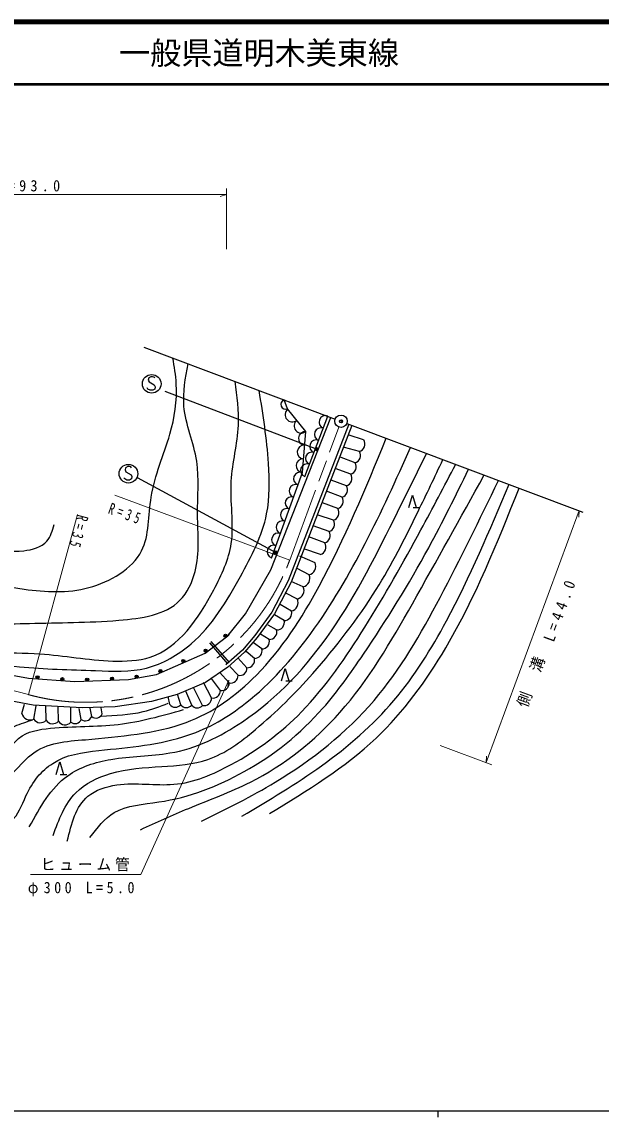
# Model space of a CAD drawing. Units: millimetres, scale not verified. Extents: x 40000 to 680000, y 20000 to 380000.
# Drawn here: x 201118 to 294221, y 204000 to 380000 of the extents above; entities that cross this region are included whole.
import ezdxf
from ezdxf.enums import TextEntityAlignment as Align

# ---------------------------------------------------------------- set-up
doc = ezdxf.new("R2010")
doc.units = ezdxf.units.MM
doc.header["$LTSCALE"] = 1000
doc.header["$PDMODE"] = 32
doc.header["$PDSIZE"] = 500
doc.linetypes.add('CHAIN', pattern=[18.5, 12, -1.5, 3.5, -1.5])
for name, color, linetype, lineweight in [('M-BGD', 7, 'Continuous', 25), ('M-BMK', 2, 'CHAIN', 13), ('M-BMK-SRVR', 3, 'Continuous', 25), ('M-STR-HTXT', 7, 'Continuous', 13), ('M-STR-STRC', 7, 'Continuous', 25), ('M-TTL', 2, 'Continuous', 140), ('M-TTL-BAND', 7, 'Continuous', 25), ('M-TTL-LINE', 7, 'Continuous', 50)]:
    doc.layers.add(name, color=color, linetype=linetype, lineweight=lineweight)
doc.layers.add('M-OTRS', color=6, linetype='Continuous')
doc.layers.add('M-TTL-TXT', color=7, linetype='Continuous')
doc.styles.add('ＭＳ ゴシック', font='')
doc.styles.get('ＭＳ ゴシック').set_extended_font_data('MS Gothic')

msp = doc.modelspace()

# ---------------------------------------------------------------- linework, layer by layer
at = {"layer": 'M-BGD'}
for p, q in [((243834, 317793), (243266, 319261)), ((246746, 314179), (243834, 317793)), ((246585, 306953), (250292, 316624)), ((246207, 307600), (246746, 314179)), ((256055, 312818), (253736, 313573)), ((255360, 310979), (252981, 311631)), ((254664, 309140), (252172, 310121)), ((253968, 307301), (251471, 308234)), ((241246, 293848), (246207, 307600)), ((253273, 305462), (250824, 306346)), ((252577, 303623), (250069, 304567)), ((251881, 301784), (249422, 302733)), ((263997, 301969), (265037, 301969)), ((251185, 299945), (248721, 300738)), ((250490, 298106), (247912, 299012)), ((249794, 296267), (247265, 297232)), ((248236, 293083), (245809, 294161)), ((249098, 294428), (246456, 295345)), ((247292, 291141), (245377, 292166)), ((246348, 289200), (244407, 290063)), ((245404, 287258), (243436, 288229)), ((244461, 285317), (242627, 286396)), ((243265, 283798), (241710, 284724)), ((242070, 282279), (240686, 283052)), ((230585, 278576), (234002, 281164)), ((234235, 276850), (231328, 280241)), ((234463, 277045), (231556, 280436)), ((234002, 281164), (234241, 281345)), ((239679, 279241), (238367, 280194)), ((240874, 280760), (239445, 281596)), ((222751, 275124), (230585, 278576)), ((238484, 277722), (237180, 278846)), ((235864, 274995), (234538, 276419)), ((237288, 276203), (235832, 277821)), ((194102, 275987), (202162, 274537)), ((218246, 274296), (222751, 275124)), ((234441, 273787), (232866, 275502)), ((202162, 274537), (209652, 273985)), ((209652, 273985), (218246, 274296)), ((230170, 270163), (228713, 273021)), ((231593, 271371), (230331, 273830)), ((233017, 272579), (231572, 274477)), ((243518, 274083), (244558, 274083)), ((224885, 270325), (224615, 271565)), ((226646, 270271), (226125, 271943)), ((228408, 270217), (227473, 272428)), ((201118, 268869), (201522, 270379)), ((203032, 267952), (203410, 270109)), ((205010, 267790), (204974, 270109)), ((206987, 267628), (206969, 270001)), ((208965, 267467), (208965, 269839)), ((210654, 267916), (210313, 269678)), ((212344, 268365), (212092, 269732)), ((214034, 268815), (213872, 269786)), ((207281, 259065), (208321, 259065))]:
    msp.add_line(p, q, dxfattribs=at)
for points in [[(253696, 315346), (243942, 290181), (241300, 285166), (238549, 281391), (236554, 279061), (233911, 276688)], [(234241, 281345), (237074, 284857), (241112, 291933), (250753, 316451)], [(254162, 315165), (244398, 289974), (241725, 284901), (238942, 281081), (236912, 278711), (234245, 276316)], [(263317, 301969), (263917, 303969), (264517, 301969)], [(234330, 281726), (234354, 281694), (234374, 281634), (234380, 281576), (234371, 281506), (234349, 281452), (234305, 281394), (234241, 281345)], [(234245, 276316), (230622, 273830), (226092, 271889), (221939, 270810), (216115, 269947), (210830, 269786), (202909, 270217), (197193, 271296), (185005, 274693)], [(242838, 274083), (243438, 276083), (244038, 274083)], [(206601, 259065), (207201, 261065), (207801, 259065)]]:
    msp.add_lwpolyline(points, dxfattribs=at)
for centre, radius in [((233851, 281363), 250), ((233851, 281363), 150), ((233851, 281363), 50), ((230655, 278942), 250), ((230655, 278942), 150), ((230655, 278942), 50), ((227067, 277299), 250), ((227067, 277299), 150), ((227067, 277299), 50), ((203631, 274680), 250), ((203631, 274680), 150), ((203631, 274680), 50), ((207631, 274385), 250), ((215615, 274451), 250), ((215615, 274451), 150), ((219564, 274793), 250), ((219564, 274793), 150), ((219564, 274793), 50), ((223397, 275682), 250), ((223397, 275682), 150), ((223397, 275682), 50), ((207631, 274385), 150), ((207631, 274385), 50), ((211607, 274306), 250), ((211607, 274306), 150), ((211607, 274306), 50), ((215615, 274451), 50)]:
    msp.add_circle(centre, radius, dxfattribs=at)
for centre, radius, start, end in [((243545, 318539), 800, 111.15659, 291.15659), ((244581, 316866), 1150, 128.86778, 308.86778), ((246025, 315075), 1150, 128.86778, 308.86778), ((249931, 315683), 1050, 69.02501, 249.02501), ((246656, 313082), 1100, 85.3141, 265.3141), ((249180, 313723), 1050, 69.02501, 249.02501), ((246477, 310889), 1100, 85.3141, 265.3141), ((248428, 311762), 1050, 69.02501, 249.02501), ((255018, 312159), 1229, 286.14832, 32.40852), ((246297, 308697), 1100, 85.3141, 265.3141), ((247694, 309848), 1000, 69.02501, 249.02501), ((254322, 310320), 1229, 286.14832, 32.40852), ((246960, 307933), 1050, 69.02501, 249.02501), ((253626, 308481), 1229, 286.14832, 32.40852), ((245844, 306594), 1050, 70.16135, 250.16135), ((252931, 306642), 1229, 286.14832, 32.40852), ((245131, 304619), 1050, 70.16135, 250.16135), ((252235, 304803), 1229, 286.14832, 32.40852), ((244436, 302691), 1000, 70.16135, 250.16135), ((251539, 302964), 1229, 286.14832, 32.40852), ((243740, 300762), 1050, 70.16135, 250.16135), ((250844, 301125), 1229, 286.14832, 32.40852), ((243027, 298787), 1050, 70.16135, 250.16135), ((250148, 299286), 1229, 286.14832, 32.40852), ((242315, 296811), 1050, 70.16135, 250.16135), ((249452, 297447), 1229, 286.14832, 32.40852), ((241602, 294836), 1050, 70.16135, 250.16135), ((248757, 295608), 1229, 286.14832, 32.40852), ((246941, 292512), 1415, 284.36314, 23.78706), ((245997, 290571), 1415, 284.36314, 23.78706), ((245053, 288629), 1415, 284.36314, 23.78706), ((244110, 286688), 1415, 284.36314, 23.78706), ((243293, 285006), 1208, 268.66779, 14.92799), ((242098, 283487), 1208, 268.66779, 14.92799), ((240902, 281968), 1208, 268.66779, 14.92799), ((239707, 280449), 1208, 268.66779, 14.92799), ((238512, 278930), 1208, 268.66779, 14.92799), ((237316, 277411), 1208, 268.66779, 14.92799), ((234700, 274925), 1167, 257.18399, 3.44421), ((236123, 276133), 1167, 257.18399, 3.44421), ((233276, 273717), 1167, 257.18399, 3.44421), ((230428, 271301), 1167, 257.18399, 3.44421), ((231852, 272509), 1167, 257.18399, 3.44421), ((225786, 270959), 1102, 215.11649, 321.37669), ((227547, 270905), 1102, 215.11649, 321.37669), ((229309, 270851), 1102, 215.11649, 321.37669), ((202454, 269201), 1376, 193.96045, 294.86252), ((204082, 268613), 1240, 212.19247, 318.45268), ((206059, 268451), 1240, 212.19247, 318.45268), ((208037, 268289), 1240, 212.19247, 318.45268), ((209641, 268325), 1093, 231.76337, 338.02357), ((211331, 268774), 1093, 231.76337, 338.02357), ((213020, 269224), 1093, 231.76337, 338.02357)]:
    msp.add_arc(centre, radius, start, end, dxfattribs=at)
for points, knots in [([(151258, 311197), (153890, 309360), (156523, 307522), (159350, 306059), (163341, 303994), (167721, 302675), (171810, 300793), (176831, 298481), (181414, 295320), (186453, 292957), (191162, 290885), (196173, 289622), (201482, 288847), (204932, 288359), (208421, 288161), (211886, 289104), (215362, 290042), (218852, 292065), (220364, 295012), (221621, 297525), (221422, 300689), (221905, 303619), (222459, 307212), (223941, 310368), (224910, 313766), (225657, 316385), (226099, 319147), (225937, 321858), (225855, 323240), (225617, 324608), (225378, 325976)], [0, 0, 0, 0, 1, 1, 1, 2, 2, 2, 3, 3, 3, 4, 4, 4, 5, 5, 5, 6, 6, 6, 7, 7, 7, 8, 8, 8, 9, 9, 9, 10, 10, 10, 10]), ([(96448, 322948), (98885, 322223), (101322, 321498), (103805, 320959), (107679, 320119), (111665, 319735), (115494, 318776), (121880, 317175), (127827, 313974), (133605, 310683), (137129, 308777), (140616, 306873), (143881, 304518), (146014, 302936), (148050, 301160), (150432, 300150), (152488, 299281), (154806, 298992), (156983, 298352), (160643, 297269), (163927, 295243), (167259, 293343), (171260, 291181), (175293, 289175), (179462, 287305), (182982, 285692), (186616, 284221), (190380, 283580), (194271, 282954), (198294, 283291), (202326, 283323), (207080, 283486), (211610, 283437), (216712, 283837), (220335, 284158), (224187, 284657), (226524, 287049), (227710, 288260), (228512, 289955), (228965, 291673), (229745, 294676), (229401, 297733), (229350, 300793), (229313, 303724), (229660, 306589), (229222, 309399), (228759, 312369), (227420, 315279), (227167, 318262), (226977, 320500), (227399, 322780), (227821, 325059)], [0, 0, 0, 0, 1, 1, 1, 2, 2, 2, 3, 3, 3, 4, 4, 4, 5, 5, 5, 6, 6, 6, 7, 7, 7, 8, 8, 8, 9, 9, 9, 10, 10, 10, 11, 11, 11, 12, 12, 12, 13, 13, 13, 14, 14, 14, 15, 15, 15, 16, 16, 16, 17, 17, 17, 17]), ([(115136, 315179), (118339, 314466), (121541, 313753), (124513, 312482), (127458, 311222), (130177, 309414), (132862, 307600), (137501, 304468), (142040, 301320), (146863, 298481), (149071, 297135), (151344, 295861), (153799, 295141), (155399, 294673), (157080, 294448), (158680, 293985), (161322, 293188), (163682, 291650), (166259, 290517), (168513, 289561), (170932, 288898), (172810, 287434), (173733, 286724), (174535, 285845), (175379, 284993), (176513, 283853), (177718, 282757), (179104, 282039), (180911, 281089), (183049, 280828), (185141, 280498), (188987, 279879), (192667, 279006), (196445, 278699), (198966, 278558), (201499, 278633), (204023, 278442), (207911, 278200), (211709, 277427), (215712, 277286), (217767, 277220), (219861, 277312), (221749, 277929), (226329, 279424), (229545, 284127), (231947, 288718), (233262, 291186), (234361, 293608), (234773, 296168), (235230, 299460), (234585, 302851), (234773, 306188), (234943, 309206), (235794, 312180), (235929, 315179), (236034, 317517), (235705, 319870), (235375, 322223)], [0, 0, 0, 0, 1, 1, 1, 2, 2, 2, 3, 3, 3, 4, 4, 4, 5, 5, 5, 6, 6, 6, 7, 7, 7, 8, 8, 8, 9, 9, 9, 10, 10, 10, 11, 11, 11, 12, 12, 12, 13, 13, 13, 14, 14, 14, 15, 15, 15, 16, 16, 16, 17, 17, 17, 18, 18, 18, 19, 19, 19, 19]), ([(86420, 298352), (90431, 297941), (94442, 297531), (98341, 296605), (101762, 295792), (105097, 294581), (108514, 293727), (112151, 292818), (115881, 292313), (119612, 291878), (125154, 291185), (130704, 290673), (136259, 290131), (143333, 289426), (150370, 288517), (157428, 287459), (161026, 286952), (164635, 286416), (168063, 285301), (171313, 284249), (174402, 282687), (177620, 281499), (180460, 280459), (183402, 279728), (186354, 279033), (191102, 277889), (195895, 276934), (200741, 276361), (204779, 275965), (208816, 275922), (212969, 275744), (215724, 275648), (218504, 275505), (221138, 276155), (223765, 276819), (226227, 278269), (228331, 280060), (231728, 282999), (234033, 286878), (236244, 290850), (238027, 294137), (239747, 297397), (240457, 300921), (240985, 303543), (240955, 306312), (240765, 309039), (240490, 313006), (239878, 316884), (239266, 320763)], [0, 0, 0, 0, 1, 1, 1, 2, 2, 2, 3, 3, 3, 4, 4, 4, 5, 5, 5, 6, 6, 6, 7, 7, 7, 8, 8, 8, 9, 9, 9, 10, 10, 10, 11, 11, 11, 12, 12, 12, 13, 13, 13, 14, 14, 14, 15, 15, 15, 16, 16, 16, 16]), ([(70938, 286848), (75906, 284007), (80874, 281167), (86215, 279340), (90157, 277993), (94303, 277198), (98443, 276463), (104408, 275405), (110363, 274474), (116221, 273072), (120320, 272087), (124346, 270798), (128449, 269784), (134928, 268221), (141606, 267357), (147871, 265160), (150183, 264419), (152437, 263554), (154756, 262488), (155717, 262040), (156689, 261551), (157633, 261460), (159836, 261217), (161899, 263034), (164004, 264646), (167008, 266922), (170013, 268696), (173406, 268756), (175473, 268889), (177715, 268317), (179366, 267112), (182069, 265161), (183189, 261502), (185429, 258994), (187260, 257014), (189773, 256166), (192623, 254473), (195081, 252917), (197885, 250779), (199507, 251801), (200497, 252405), (201065, 254106), (201768, 255603), (202859, 257887), (204236, 259716), (206084, 260844), (208132, 262239), (210830, 262610), (213483, 262899), (218503, 263472), (223283, 263795), (227817, 265365), (231150, 266447), (234264, 268308), (237066, 270503), (241129, 273685), (244538, 277569), (247547, 281704), (254209, 290857), (258909, 301241), (263610, 311624)], [0, 0, 0, 0, 1, 1, 1, 2, 2, 2, 3, 3, 3, 4, 4, 4, 5, 5, 5, 6, 6, 6, 7, 7, 7, 8, 8, 8, 9, 9, 9, 10, 10, 10, 11, 11, 11, 12, 12, 12, 13, 13, 13, 14, 14, 14, 15, 15, 15, 16, 16, 16, 17, 17, 17, 18, 18, 18, 19, 19, 19, 20, 20, 20, 20]), ([(163768, 311711), (164528, 309820), (165289, 307930), (166722, 307215), (168339, 306409), (170812, 307100), (172759, 306573), (174407, 306127), (175678, 304808), (176870, 303490), (177988, 302322), (178994, 301083), (180209, 300150), (182888, 298070), (186620, 297848), (190228, 296939), (193988, 296023), (197436, 294548), (201403, 295012), (202814, 295178), (204290, 295588), (205129, 296554), (205739, 297257), (206012, 298254), (206285, 299251)], [0, 0, 0, 0, 1, 1, 1, 2, 2, 2, 3, 3, 3, 4, 4, 4, 5, 5, 5, 6, 6, 6, 7, 7, 7, 8, 8, 8, 8]), ([(175050, 271759), (176886, 270929), (178722, 270099), (180291, 268962), (182844, 267112), (184691, 264450), (186971, 261974), (188880, 259901), (191092, 257958), (193753, 257555), (195190, 257306), (196784, 257498), (198069, 258172), (199937, 259153), (201142, 261156), (202796, 262385), (205112, 264173), (208245, 264426), (211325, 264646), (216935, 265275), (222445, 265505), (227509, 267420), (231745, 268935), (235582, 271751), (238813, 275025), (242958, 279225), (246105, 284179), (248883, 289308), (253036, 296976), (256364, 305036), (259692, 313095)], [0, 0, 0, 0, 1, 1, 1, 2, 2, 2, 3, 3, 3, 4, 4, 4, 5, 5, 5, 6, 6, 6, 7, 7, 7, 8, 8, 8, 9, 9, 9, 10, 10, 10, 10]), ([(202313, 250644), (204034, 253778), (205754, 256912), (208477, 258863), (210450, 260275), (212948, 261067), (215440, 261488), (218630, 262026), (221807, 261956), (224913, 262515), (229082, 263210), (233013, 265134), (236556, 267537), (242296, 271306), (246984, 276504), (250872, 282147), (255019, 288166), (258255, 294691), (261487, 301209), (263050, 304361), (264612, 307512), (266174, 310662)], [0, 0, 0, 0, 1, 1, 1, 2, 2, 2, 3, 3, 3, 4, 4, 4, 5, 5, 5, 6, 6, 6, 7, 7, 7, 7]), ([(206129, 249275), (207061, 251800), (207994, 254325), (209781, 256123), (211252, 257603), (213301, 258591), (215374, 259205), (218068, 260003), (220801, 260169), (223592, 260346), (226143, 260484), (228678, 260682), (231011, 261488), (233824, 262423), (236312, 264313), (238659, 266282), (242010, 269093), (245039, 272101), (247904, 275299), (251613, 279571), (255093, 284005), (258063, 288767), (260571, 292790), (262717, 297048), (264797, 301323), (266150, 304102), (267475, 306889), (268800, 309676)], [0, 0, 0, 0, 1, 1, 1, 2, 2, 2, 3, 3, 3, 4, 4, 4, 5, 5, 5, 6, 6, 6, 7, 7, 7, 8, 8, 8, 9, 9, 9, 9]), ([(208412, 248362), (209096, 251148), (209781, 253934), (211722, 255552), (212953, 256579), (214690, 257136), (216401, 257379), (219513, 257820), (222542, 257223), (225533, 257493), (228781, 257741), (231867, 259093), (234778, 260689), (238990, 262886), (242789, 265775), (246078, 269135), (250021, 273243), (253233, 277921), (256237, 282718), (259433, 287823), (262391, 293063), (265254, 298355), (267148, 301857), (268999, 305382), (270851, 308906)], [0, 0, 0, 0, 1, 1, 1, 2, 2, 2, 3, 3, 3, 4, 4, 4, 5, 5, 5, 6, 6, 6, 7, 7, 7, 8, 8, 8, 8]), ([(212064, 248932), (213241, 250472), (214418, 252011), (215945, 252927), (217971, 254143), (220613, 254259), (223136, 254639), (228102, 255388), (232608, 257158), (236833, 259547), (241621, 262076), (245903, 265634), (249502, 269706), (251898, 272435), (253983, 275386), (256008, 278381), (259760, 283927), (263310, 289621), (266509, 295502), (268765, 299648), (270846, 303888), (272927, 308127)], [0, 0, 0, 0, 1, 1, 1, 2, 2, 2, 3, 3, 3, 4, 4, 4, 5, 5, 5, 6, 6, 6, 7, 7, 7, 7]), ([(220168, 250188), (222742, 251360), (225315, 252532), (227930, 253612), (231255, 254985), (234648, 256209), (237860, 257835), (243283, 260581), (248193, 264472), (252242, 269021), (256906, 274261), (260428, 280373), (263884, 286485), (267788, 293387), (271608, 300287), (275429, 307188)], [0, 0, 0, 0, 1, 1, 1, 2, 2, 2, 3, 3, 3, 4, 4, 4, 5, 5, 5, 5]), ([(229984, 251558), (233996, 253537), (238008, 255516), (241855, 257835), (247754, 261392), (253267, 265750), (257720, 270961), (261973, 275938), (265259, 281693), (268336, 287512), (271626, 293735), (274678, 300029), (277730, 306324)], [0, 0, 0, 0, 1, 1, 1, 2, 2, 2, 3, 3, 3, 4, 4, 4, 4]), ([(236490, 252356), (240829, 254932), (245167, 257508), (249274, 260460), (253528, 263519), (257533, 266981), (260916, 270961), (264223, 274851), (266936, 279235), (269363, 283745), (273187, 290851), (276303, 298271), (279419, 305690)], [0, 0, 0, 0, 1, 1, 1, 2, 2, 2, 3, 3, 3, 4, 4, 4, 4]), ([(240942, 252813), (246977, 256472), (253012, 260130), (258063, 264912), (262475, 269088), (266136, 274122), (269249, 279408), (274052, 287564), (277548, 296322), (281044, 305080)], [0, 0, 0, 0, 1, 1, 1, 2, 2, 2, 3, 3, 3, 3]), ([(179107, 271838), (180889, 270350), (182670, 268863), (184247, 267318), (185503, 266087), (186629, 264821), (188152, 263515), (190643, 261381), (194194, 259145), (196476, 260330), (198031, 261136), (198998, 263548), (200586, 264851), (202007, 266008), (203881, 266316), (205724, 266496), (209451, 266858), (213049, 266694), (216617, 267112), (220130, 267524), (223614, 268500), (227098, 269476)], [0, 0, 0, 0, 1, 1, 1, 2, 2, 2, 3, 3, 3, 4, 4, 4, 5, 5, 5, 6, 6, 6, 7, 7, 7, 7]), ([(182805, 271909), (184829, 270530), (186853, 269151), (189077, 267626), (191072, 266258), (193229, 264772), (195345, 264954), (196892, 265087), (198417, 266110), (199970, 266804), (200922, 267229), (201884, 267530), (202847, 267831)], [0, 0, 0, 0, 1, 1, 1, 2, 2, 2, 3, 3, 3, 4, 4, 4, 4]), ([(213842, 268448), (216135, 268540), (218428, 268632), (220624, 269167), (221985, 269499), (223308, 270001), (224632, 270503)], [0, 0, 0, 0, 1, 1, 1, 2, 2, 2, 2])]:
    msp.add_open_spline(points, degree=3, knots=knots, dxfattribs=at)
at = {"layer": 'M-BMK'}
for p, q in [((244167, 293521), (252071, 314888)), ((180383, 277805), (202166, 271888))]:
    msp.add_line(p, q, dxfattribs=at)
msp.add_arc((211341, 305664), 35000, 254.80316, 339.70002, dxfattribs=at)
at = {"layer": 'M-BMK-SRVR'}
for p, q in [((220692, 327735), (251482, 316177)), ((253354, 315474), (291275, 301240))]:
    msp.add_line(p, q, dxfattribs=at)
msp.add_circle((252418, 315826), 1000, dxfattribs=at)
at = {"layer": 'M-OTRS'}
msp.add_point((252418, 315826), dxfattribs=at)
at = {"layer": 'M-STR-HTXT'}
for p, q in [((148866, 352237), (234002, 352237)), ((234002, 352237), (233002, 351957)), ((234002, 353237), (234002, 343490)), ((244167, 293521), (216030, 303929)), ((290701, 301455), (275725, 260972)), ((290701, 301455), (290616, 300420)), ((210030, 300838), (202166, 271888)), ((234396, 274225), (234239, 273199)), ((276663, 260626), (268336, 263706)), ((275725, 260972), (275810, 262007))]:
    msp.add_line(p, q, dxfattribs=at)
msp.add_lwpolyline([(234396, 274225), (220251, 242988), (202480, 242988)], dxfattribs=at)
at = {"layer": 'M-STR-STRC'}
for p, q in [((248495, 311341), (224154, 320602)), ((219639, 306809), (241914, 294729))]:
    msp.add_line(p, q, dxfattribs=at)
for points in [[(222461, 322800), (222341, 322920), (222101, 322980), (221861, 322980), (221501, 322800), (221441, 322440), (221561, 322140), (222401, 321660), (222521, 321360), (222461, 321000), (222161, 320820), (221741, 320820), (221381, 321000), (221261, 321180)], [(218723, 308360), (218603, 308480), (218363, 308540), (218123, 308540), (217763, 308360), (217703, 308000), (217823, 307700), (218663, 307220), (218783, 306920), (218723, 306560), (218423, 306380), (218003, 306380), (217643, 306560), (217523, 306740)]]:
    msp.add_lwpolyline(points, dxfattribs=at)
for centre, radius in [((221981, 321840), 1500), ((248495, 311341), 250), ((248495, 311341), 150), ((248495, 311341), 50), ((218243, 307400), 1500), ((241914, 294729), 250), ((241914, 294729), 150), ((241914, 294729), 50)]:
    msp.add_circle(centre, radius, dxfattribs=at)
at = {"layer": 'M-TTL'}
msp.add_line((680000, 380000), (40000, 380000), dxfattribs=at)
at = {"layer": 'M-TTL-BAND'}
for p, q in [((40000, 205000), (579000, 205000)), ((268000, 205000), (268000, 204000))]:
    msp.add_line(p, q, dxfattribs=at)
at = {"layer": 'M-TTL-LINE'}
msp.add_line((40000, 370000), (680000, 370000), dxfattribs=at)

# ---------------------------------------------------------------- texts
at = {"layer": 'M-STR-HTXT', "char_height": 1833, "attachment_point": 7, "style": 'ＭＳ ゴシック'}
for s, insert in [('\\T1.62;\\W0.9;L=93.0', (197047, 352737)), ('\\T1.26;\\W0.95;ヒューム管', (204115, 243488)), ('\\T1.5;\\W0.9;φ300\\~L=5.0', (202069, 239478))]:
    msp.add_mtext(s, dxfattribs=dict(at, insert=insert))
for s, insert, rotation in [('\\T1.65;\\W0.7;R=35', (214852, 301027), 340.3), ('\\T1.65;\\W0.7;R=35', (210044, 300925), 255.1), ('\\T1.62;\\W0.9;L=44.0', (286626, 280208), 69.7), ('\\T1.27;\\W0.95;側\u3000溝', (282516, 269618), 69.8)]:
    msp.add_mtext(s, dxfattribs=dict(at, insert=insert, rotation=rotation))
at = {"layer": 'M-TTL-TXT', "style": 'ＭＳ ゴシック'}
msp.add_text('一般県道明木美東線', height=3666, dxfattribs=at).set_placement((216734, 375000), align=Align.MIDDLE_LEFT)

doc.saveas('drawing.dxf')
